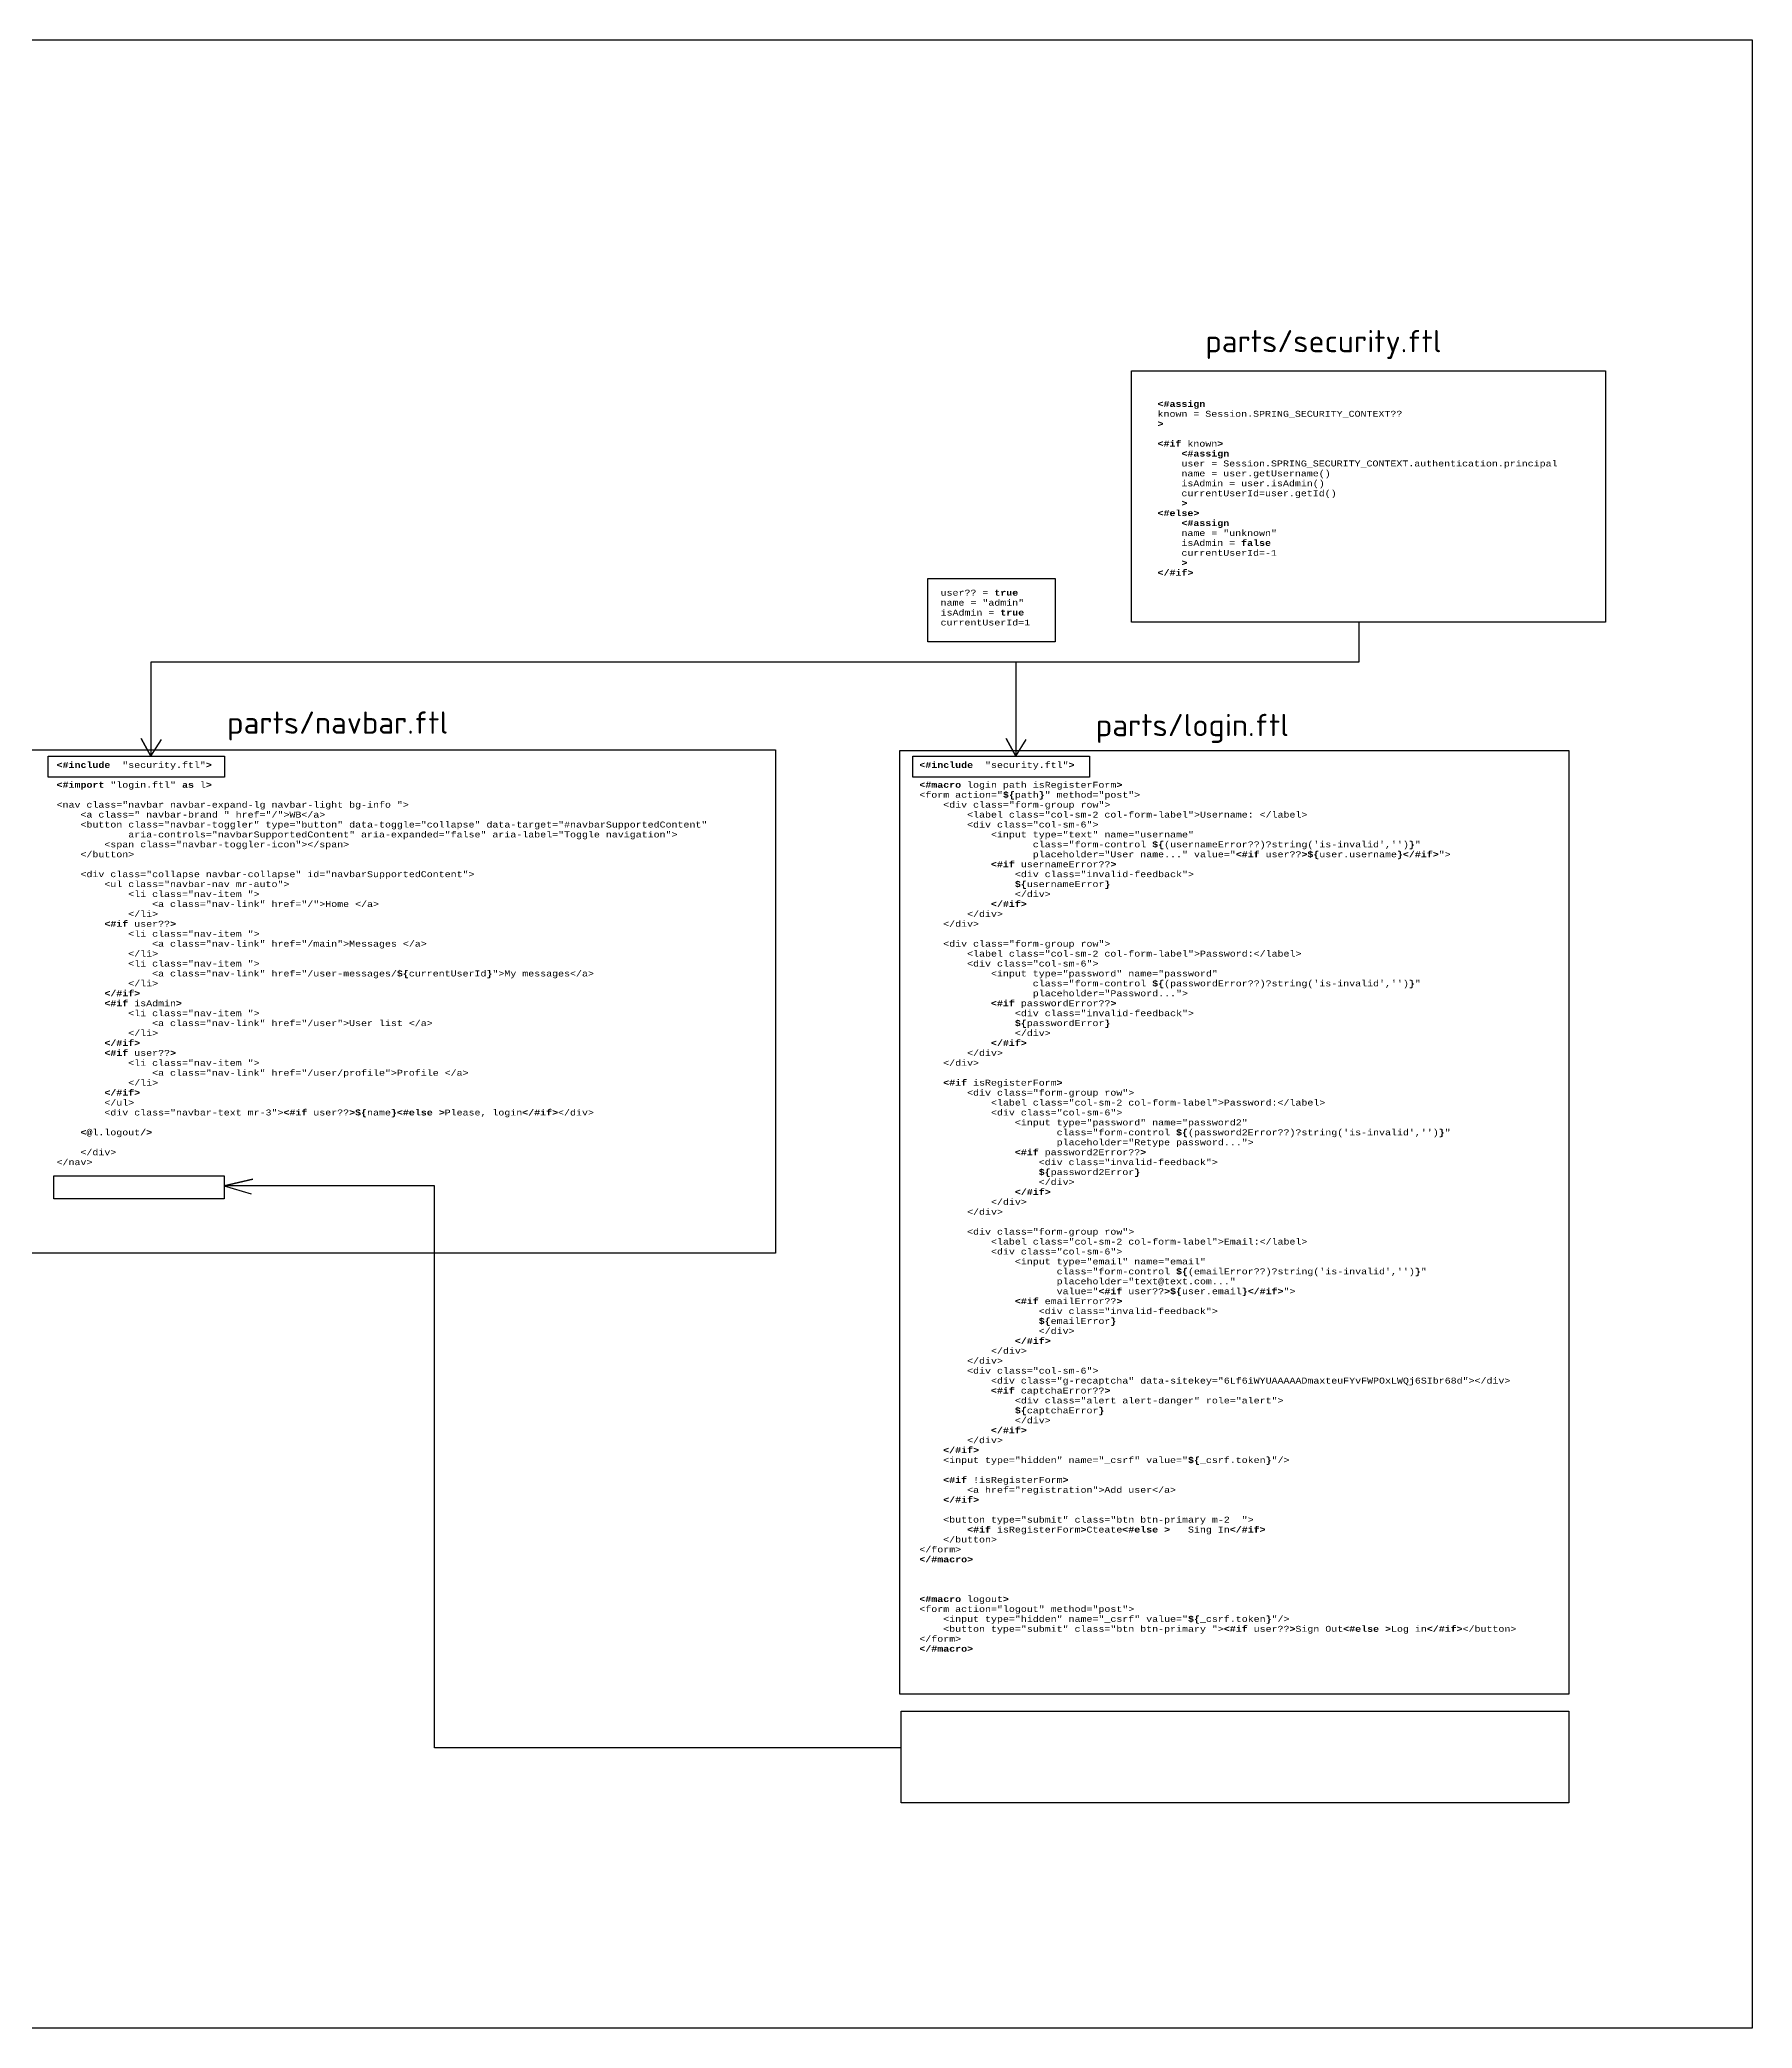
# Model space of a CAD drawing. Header units: millimetres. Extents: x 5219 to 8037, y 1620 to 3590.
# Drawn here: x 7498 to 8037, y 2942 to 3568 of the extents above; entities that cross this region are included whole.
import ezdxf

# ---------------------------------------------------------------- set-up
doc = ezdxf.new("R2010")
doc.units = ezdxf.units.MM
doc.styles.get("Standard").update_dxf_attribs({"font": 'arial.ttf'})

msp = doc.modelspace()

# ---------------------------------------------------------------- linework, layer by layer
at = {"color": 4, "lineweight": 30}
msp.add_lwpolyline([(7008.34, 3567.71), (8036.94, 3567.71), (8036.94, 2941.8), (7008.34, 2941.8)], close=True, dxfattribs=at)
at = {"color": 2, "lineweight": 30}
for points in [[(7841.57, 3463.54), (7990.72, 3463.54), (7990.72, 3384.37), (7841.57, 3384.37)], [(7777.44, 3398.18), (7817.52, 3398.18), (7817.52, 3378.15), (7777.44, 3378.15)], [(7500.58, 3342.17), (7556.13, 3342.17), (7556.13, 3335.59), (7500.58, 3335.59)], [(7772.79, 3342.17), (7828.34, 3342.17), (7828.34, 3335.59), (7772.79, 3335.59)]]:
    msp.add_lwpolyline(points, close=True, dxfattribs=at)
for points in [[(7913.09, 3384.37), (7913.09, 3371.84), (7532.93, 3371.84)], [(7532.93, 3371.84), (7532.93, 3342.17), (7529.91, 3347.72), (7532.93, 3342.17), (7536.26, 3347.45)], [(7805.13, 3371.84), (7805.13, 3342.17), (7802.12, 3347.72), (7805.13, 3342.17), (7808.46, 3347.45)]]:
    msp.add_lwpolyline(points, dxfattribs=at)
at = {"color": 1, "lineweight": 30}
msp.add_lwpolyline([(7495.34, 3344.23), (7729.53, 3344.23), (7729.53, 3185.78), (7495.34, 3185.78)], close=True, dxfattribs=at)
at = {"color": 6, "lineweight": 30}
for points in [[(7768.68, 3344.01), (7979.23, 3344.01), (7979.23, 3046.97), (7768.68, 3046.97)], [(7502.42, 3210.08), (7555.96, 3210.08), (7555.96, 3202.9), (7502.42, 3202.9)], [(7769.05, 3041.6), (7979.23, 3041.6), (7979.23, 3012.72), (7769.05, 3012.72)]]:
    msp.add_lwpolyline(points, close=True, dxfattribs=at)
msp.add_lwpolyline([(7769.05, 3030.1), (7622.17, 3030.1), (7622.17, 3206.94), (7622.17, 3206.94), (7622.17, 3206.94), (7555.96, 3206.94), (7565.07, 3209.03), (7555.96, 3206.94), (7564.53, 3204.45)], dxfattribs=at)

# ---------------------------------------------------------------- texts
at = {"attachment_point": 1}
for s, width, insert, char_height in [('{\\fISOCPEUR|b0|i0|c0|p34;parts/security.ftl}', 101.5882, (7864.8, 3476.35), 7), ('{\\fCourier New|b1|i0|c204|p49;\\H0.75x;\\C23;\\c3307724;<#assign^J\\fCourier New|b0|i0|c204|p49;\\C9;\\c13023145;known = Session.SPRING_SECURITY_CONTEXT\\C153;\\c12293992;??^J\\fCourier New|b1|i0|c204|p49;\\C23;\\c3307724;>^J^J<#if \\fCourier New|b0|i0|c204|p49;\\C9;\\c13023145;known\\fCourier New|b1|i0|c204|p49;\\C23;\\c3307724;>^J    <#assign^J    \\fCourier New|b0|i0|c204|p49;\\C9;\\c13023145;user = Session.SPRING_SECURITY_CONTEXT.authentication.principal^J    name = user.getUsername()^J    isAdmin = user.isAdmin()^J    currentUserId=user.getId()^J    \\fCourier New|b1|i0|c204|p49;\\C23;\\c3307724;>^J<#else>^J    <#assign^J    \\fCourier New|b0|i0|c204|p49;\\C9;\\c13023145;name = \\C75;\\c5867370;"unknown"^J    \\C9;\\c13023145;isAdmin = \\fCourier New|b1|i0|c204|p49;\\C23;\\c3307724;false^J    \\fCourier New|b0|i0|c204|p49;\\C9;\\c13023145;currentUserId=-\\C153;\\c12293992;1^J    \\fCourier New|b1|i0|c204|p49;\\C23;\\c3307724;>^J</#if>}', 143.1692, (7849.78, 3454.03), 2.5), ('{\\fCourier New|b1|i0|c204|p49;\\H0.75x;\\C23;\\c3307724;    \\fCourier New|b0|i0|c204|p49;\\C9;\\c13023145;user\\fCourier New|b0|i0|c0|p49;??\\fCourier New|b0|i0|c204|p49; = \\fCourier New|b1|i0|c0|p49;\\C23;\\c3307724;true\\fCourier New|b0|i0|c0|p49;\\C9;\\c13023145;\\P\\fCourier New|b1|i0|c204|p49;\\C23;\\c3307724;    \\fCourier New|b0|i0|c204|p49;\\C9;\\c13023145;name = \\C75;\\c5867370;"\\fCourier New|b0|i0|c0|p49;admin\\fCourier New|b0|i0|c204|p49;"^J    \\C9;\\c13023145;isAdmin = \\fCourier New|b1|i0|c0|p49;\\C23;\\c3307724;true\\fCourier New|b1|i0|c204|p49;^J    \\fCourier New|b0|i0|c204|p49;\\C9;\\c13023145;currentUserId=\\C153;\\c12293992;1}', 48.321, (7773.97, 3394.6), 2.5), ('{\\fISOCPEUR|b0|i0|c0|p34;parts/navbar.ftl}', 101.5882, (7556.91, 3356.27), 7), ('{\\fISOCPEUR|b0|i0|c0|p34;parts/login.ftl}', 101.5882, (7830.32, 3355.5), 7), ('{\\fCourier New|b1|i0|c204|p49;\\H0.75x;\\C23;\\c3307724;<#include  \\fCourier New|b0|i0|c204|p49;\\C75;\\c5867370;"security.ftl"\\fCourier New|b1|i0|c204|p49;\\C23;\\c3307724;>\\fCourier New|b1|i0|c0|p49;\\P\\fCourier New|b1|i0|c204|p49;^J<#import \\fCourier New|b0|i0|c204|p49;\\C75;\\c5867370;"login.ftl" \\fCourier New|b1|i0|c204|p49;\\C23;\\c3307724;as \\fCourier New|b0|i0|c204|p49;\\C9;\\c13023145;l\\fCourier New|b1|i0|c204|p49;\\C23;\\c3307724;>^J^J\\fCourier New|b0|i0|c204|p49;\\C43;\\c6995944;<nav \\C9;\\c12237498;class=\\C73;\\c6406821;"navbar navbar-expand-lg navbar-light bg-info "\\C43;\\c6995944;>^J    <a \\C9;\\c12237498;class=\\C73;\\c6406821;" navbar-brand " \\C9;\\c12237498;href=\\C73;\\c6406821;"/"\\C43;\\c6995944;>\\C9;\\c13023145;WB\\C43;\\c6995944;</a>^J    <button \\C9;\\c12237498;class=\\C73;\\c6406821;"navbar-toggler" \\C9;\\c12237498;type=\\C73;\\c6406821;"button" \\C9;\\c12237498;data-toggle=\\C73;\\c6406821;"collapse" \\C9;\\c12237498;data-target=\\C73;\\c6406821;"#navbarSupportedContent"^J            \\C9;\\c12237498;aria-controls=\\C73;\\c6406821;"navbarSupportedContent" \\C9;\\c12237498;aria-expanded=\\C73;\\c6406821;"false" \\C9;\\c12237498;aria-label=\\C73;\\c6406821;"Toggle navigation"\\C43;\\c6995944;>^J        <span \\C9;\\c12237498;class=\\C73;\\c6406821;"navbar-toggler-icon"\\C43;\\c6995944;></span>^J    </button>^J^J    <div \\C9;\\c12237498;class=\\C73;\\c6406821;"collapse navbar-collapse" \\C9;\\c12237498;id=\\C73;\\c6406821;"navbarSupportedContent"\\C43;\\c6995944;>^J        <ul \\C9;\\c12237498;class=\\C73;\\c6406821;"navbar-nav mr-auto"\\C43;\\c6995944;>^J            <li \\C9;\\c12237498;class=\\C73;\\c6406821;"nav-item "\\C43;\\c6995944;>^J                <a \\C9;\\c12237498;class=\\C73;\\c6406821;"nav-link" \\C9;\\c12237498;href=\\C73;\\c6406821;"/"\\C43;\\c6995944;>\\C9;\\c13023145;Home \\C43;\\c6995944;</a>^J            </li>^J        \\fCourier New|b1|i0|c204|p49;\\C23;\\c3307724;<#if \\fCourier New|b0|i0|c204|p49;\\C9;\\c13023145;user\\C153;\\c12293992;??\\fCourier New|b1|i0|c204|p49;\\C23;\\c3307724;>^J            \\fCourier New|b0|i0|c204|p49;\\C43;\\c6995944;<li \\C9;\\c12237498;class=\\C73;\\c6406821;"nav-item "\\C43;\\c6995944;>^J                <a \\C9;\\c12237498;class=\\C73;\\c6406821;"nav-link" \\C9;\\c12237498;href=\\C73;\\c6406821;"/main"\\C43;\\c6995944;>\\C9;\\c13023145;Messages \\C43;\\c6995944;</a>^J            </li>^J            <li \\C9;\\c12237498;class=\\C73;\\c6406821;"nav-item "\\C43;\\c6995944;>^J                <a \\C9;\\c12237498;class=\\C73;\\c6406821;"nav-link" \\C9;\\c12237498;href=\\C73;\\c6406821;"/user-messages/\\fCourier New|b1|i0|c204|p49;\\C23;\\c3307724;$\\{\\fCourier New|b0|i0|c204|p49;\\C9;\\c13023145;currentUserId\\fCourier New|b1|i0|c204|p49;\\C23;\\c3307724;\\}\\fCourier New|b0|i0|c204|p49;\\C73;\\c6406821;"\\C43;\\c6995944;>\\C9;\\c13023145;My messages\\C43;\\c6995944;</a>^J            </li>^J        \\fCourier New|b1|i0|c204|p49;\\C23;\\c3307724;</#if>^J        <#if \\fCourier New|b0|i0|c204|p49;\\C9;\\c13023145;isAdmin\\fCourier New|b1|i0|c204|p49;\\C23;\\c3307724;>^J            \\fCourier New|b0|i0|c204|p49;\\C43;\\c6995944;<li \\C9;\\c12237498;class=\\C73;\\c6406821;"nav-item "\\C43;\\c6995944;>^J                <a \\C9;\\c12237498;class=\\C73;\\c6406821;"nav-link" \\C9;\\c12237498;href=\\C73;\\c6406821;"/user"\\C43;\\c6995944;>\\C9;\\c13023145;User list \\C43;\\c6995944;</a>^J            </li>^J        \\fCourier New|b1|i0|c204|p49;\\C23;\\c3307724;</#if>^J        <#if \\fCourier New|b0|i0|c204|p49;\\C9;\\c13023145;user\\C153;\\c12293992;??\\fCourier New|b1|i0|c204|p49;\\C23;\\c3307724;>^J            \\fCourier New|b0|i0|c204|p49;\\C43;\\c6995944;<li \\C9;\\c12237498;class=\\C73;\\c6406821;"nav-item "\\C43;\\c6995944;>^J                <a \\C9;\\c12237498;class=\\C73;\\c6406821;"nav-link" \\C9;\\c12237498;href=\\C73;\\c6406821;"/user/profile"\\C43;\\c6995944;>\\C9;\\c13023145;Profile \\C43;\\c6995944;</a>^J            </li>^J        \\fCourier New|b1|i0|c204|p49;\\C23;\\c3307724;</#if>^J        \\fCourier New|b0|i0|c204|p49;\\C43;\\c6995944;</ul>^J        <div \\C9;\\c12237498;class=\\C73;\\c6406821;"navbar-text mr-3"\\C43;\\c6995944;>\\fCourier New|b1|i0|c204|p49;\\C23;\\c3307724;<#if \\fCourier New|b0|i0|c204|p49;\\C9;\\c13023145;user\\C153;\\c12293992;??\\fCourier New|b1|i0|c204|p49;\\C23;\\c3307724;>$\\{\\fCourier New|b0|i0|c204|p49;\\C9;\\c13023145;name\\fCourier New|b1|i0|c204|p49;\\C23;\\c3307724;\\}<#else >\\fCourier New|b0|i0|c204|p49;\\C9;\\c13023145;Please, login\\fCourier New|b1|i0|c204|p49;\\C23;\\c3307724;</#if>\\fCourier New|b0|i0|c204|p49;\\C43;\\c6995944;</div>\\fCourier New|b0|i0|c0|p49;\\P\\fCourier New|b0|i0|c204|p49;^J    \\fCourier New|b1|i0|c204|p49;\\C23;\\c3307724;<@\\fCourier New|b0|i0|c204|p49;\\C9;\\c13023145;l.logout\\fCourier New|b1|i0|c204|p49;\\C23;\\c3307724;/>\\fCourier New|b1|i0|c0|p49;\\P\\fCourier New|b1|i0|c204|p49;^J    \\fCourier New|b0|i0|c204|p49;\\C43;\\c6995944;</div>^J</nav>}', 268.3818, (7503.26, 3340.38), 2.5), ('{\\fCourier New|b1|i0|c204|p49;\\H0.75x;\\C23;\\c3307724;<#include  \\fCourier New|b0|i0|c204|p49;\\C75;\\c5867370;"security.ftl"\\fCourier New|b1|i0|c204|p49;\\C23;\\c3307724;>\\fCourier New|b1|i0|c0|p49;\\P\\P\\fCourier New|b1|i0|c204|p49;<#macro \\fCourier New|b0|i0|c204|p49;\\C9;\\c13023145;login path isRegisterForm\\fCourier New|b1|i0|c204|p49;\\C23;\\c3307724;>^J\\fCourier New|b0|i0|c204|p49;\\C43;\\c6995944;<form \\C9;\\c12237498;action=\\C73;\\c6406821;"\\fCourier New|b1|i0|c204|p49;\\C23;\\c3307724;$\\{\\fCourier New|b0|i0|c204|p49;\\C9;\\c13023145;path\\fCourier New|b1|i0|c204|p49;\\C23;\\c3307724;\\}\\fCourier New|b0|i0|c204|p49;\\C73;\\c6406821;" \\C9;\\c12237498;method=\\C73;\\c6406821;"post"\\C43;\\c6995944;>^J    <div \\C9;\\c12237498;class=\\C73;\\c6406821;"form-group row"\\C43;\\c6995944;>^J        <label \\C9;\\c12237498;class=\\C73;\\c6406821;"col-sm-2 col-form-label"\\C43;\\c6995944;>\\C9;\\c13023145;Username: \\C43;\\c6995944;</label>^J        <div \\C9;\\c12237498;class=\\C73;\\c6406821;"col-sm-6"\\C43;\\c6995944;>^J            <input \\C9;\\c12237498;type=\\C73;\\c6406821;"text" \\C9;\\c12237498;name=\\C73;\\c6406821;"username"^J                   \\C9;\\c12237498;class=\\C73;\\c6406821;"form-control \\fCourier New|b1|i0|c204|p49;\\C23;\\c3307724;$\\{\\fCourier New|b0|i0|c204|p49;\\C9;\\c13023145;(usernameError\\C153;\\c12293992;??\\C9;\\c13023145;)\\C153;\\c12293992;?\\C9;\\c13023145;string(\\C75;\\c5867370;\'is-invalid\'\\C23;\\c3307724;,\\C75;\\c5867370;\'\'\\C9;\\c13023145;)\\fCourier New|b1|i0|c204|p49;\\C23;\\c3307724;\\}\\fCourier New|b0|i0|c204|p49;\\C73;\\c6406821;"^J                   \\C9;\\c12237498;placeholder=\\C73;\\c6406821;"User name..." \\C9;\\c12237498;value=\\C73;\\c6406821;"\\fCourier New|b1|i0|c204|p49;\\C23;\\c3307724;<#if \\fCourier New|b0|i0|c204|p49;\\C9;\\c13023145;user\\C153;\\c12293992;??\\fCourier New|b1|i0|c204|p49;\\C23;\\c3307724;>$\\{\\fCourier New|b0|i0|c204|p49;\\C9;\\c13023145;user.username\\fCourier New|b1|i0|c204|p49;\\C23;\\c3307724;\\}</#if>\\fCourier New|b0|i0|c204|p49;\\C73;\\c6406821;"\\C43;\\c6995944;>^J            \\fCourier New|b1|i0|c204|p49;\\C23;\\c3307724;<#if \\fCourier New|b0|i0|c204|p49;\\C9;\\c13023145;usernameError\\C153;\\c12293992;??\\fCourier New|b1|i0|c204|p49;\\C23;\\c3307724;>^J                \\fCourier New|b0|i0|c204|p49;\\C43;\\c6995944;<div \\C9;\\c12237498;class=\\C73;\\c6406821;"invalid-feedback"\\C43;\\c6995944;>^J                \\fCourier New|b1|i0|c204|p49;\\C23;\\c3307724;$\\{\\fCourier New|b0|i0|c204|p49;\\C9;\\c13023145;usernameError\\fCourier New|b1|i0|c204|p49;\\C23;\\c3307724;\\}^J                \\fCourier New|b0|i0|c204|p49;\\C43;\\c6995944;</div>^J            \\fCourier New|b1|i0|c204|p49;\\C23;\\c3307724;</#if>^J        \\fCourier New|b0|i0|c204|p49;\\C43;\\c6995944;</div>^J    </div>^J^J    <div \\C9;\\c12237498;class=\\C73;\\c6406821;"form-group row"\\C43;\\c6995944;>^J        <label \\C9;\\c12237498;class=\\C73;\\c6406821;"col-sm-2 col-form-label"\\C43;\\c6995944;>\\C9;\\c13023145;Password:\\C43;\\c6995944;</label>^J        <div \\C9;\\c12237498;class=\\C73;\\c6406821;"col-sm-6"\\C43;\\c6995944;>^J            <input \\C9;\\c12237498;type=\\C73;\\c6406821;"password" \\C9;\\c12237498;name=\\C73;\\c6406821;"password"^J                   \\C9;\\c12237498;class=\\C73;\\c6406821;"form-control \\fCourier New|b1|i0|c204|p49;\\C23;\\c3307724;$\\{\\fCourier New|b0|i0|c204|p49;\\C9;\\c13023145;(passwordError\\C153;\\c12293992;??\\C9;\\c13023145;)\\C153;\\c12293992;?\\C9;\\c13023145;string(\\C75;\\c5867370;\'is-invalid\'\\C23;\\c3307724;,\\C75;\\c5867370;\'\'\\C9;\\c13023145;)\\fCourier New|b1|i0|c204|p49;\\C23;\\c3307724;\\}\\fCourier New|b0|i0|c204|p49;\\C73;\\c6406821;"^J                   \\C9;\\c12237498;placeholder=\\C73;\\c6406821;"Password..."\\C43;\\c6995944;>^J            \\fCourier New|b1|i0|c204|p49;\\C23;\\c3307724;<#if \\fCourier New|b0|i0|c204|p49;\\C9;\\c13023145;passwordError\\C153;\\c12293992;??\\fCourier New|b1|i0|c204|p49;\\C23;\\c3307724;>^J                \\fCourier New|b0|i0|c204|p49;\\C43;\\c6995944;<div \\C9;\\c12237498;class=\\C73;\\c6406821;"invalid-feedback"\\C43;\\c6995944;>^J                \\fCourier New|b1|i0|c204|p49;\\C23;\\c3307724;$\\{\\fCourier New|b0|i0|c204|p49;\\C9;\\c13023145;passwordError\\fCourier New|b1|i0|c204|p49;\\C23;\\c3307724;\\}^J                \\fCourier New|b0|i0|c204|p49;\\C43;\\c6995944;</div>^J            \\fCourier New|b1|i0|c204|p49;\\C23;\\c3307724;</#if>^J        \\fCourier New|b0|i0|c204|p49;\\C43;\\c6995944;</div>^J    </div>^J^J    \\fCourier New|b1|i0|c204|p49;\\C23;\\c3307724;<#if \\fCourier New|b0|i0|c204|p49;\\C9;\\c13023145;isRegisterForm\\fCourier New|b1|i0|c204|p49;\\C23;\\c3307724;>^J        \\fCourier New|b0|i0|c204|p49;\\C43;\\c6995944;<div \\C9;\\c12237498;class=\\C73;\\c6406821;"form-group row"\\C43;\\c6995944;>^J            <label \\C9;\\c12237498;class=\\C73;\\c6406821;"col-sm-2 col-form-label"\\C43;\\c6995944;>\\C9;\\c13023145;Password:\\C43;\\c6995944;</label>^J            <div \\C9;\\c12237498;class=\\C73;\\c6406821;"col-sm-6"\\C43;\\c6995944;>^J                <input \\C9;\\c12237498;type=\\C73;\\c6406821;"password" \\C9;\\c12237498;name=\\C73;\\c6406821;"password2"^J                       \\C9;\\c12237498;class=\\C73;\\c6406821;"form-control \\fCourier New|b1|i0|c204|p49;\\C23;\\c3307724;$\\{\\fCourier New|b0|i0|c204|p49;\\C9;\\c13023145;(password2Error\\C153;\\c12293992;??\\C9;\\c13023145;)\\C153;\\c12293992;?\\C9;\\c13023145;string(\\C75;\\c5867370;\'is-invalid\'\\C23;\\c3307724;,\\C75;\\c5867370;\'\'\\C9;\\c13023145;)\\fCourier New|b1|i0|c204|p49;\\C23;\\c3307724;\\}\\fCourier New|b0|i0|c204|p49;\\C73;\\c6406821;"^J                       \\C9;\\c12237498;placeholder=\\C73;\\c6406821;"Retype password..."\\C43;\\c6995944;>^J                \\fCourier New|b1|i0|c204|p49;\\C23;\\c3307724;<#if \\fCourier New|b0|i0|c204|p49;\\C9;\\c13023145;password2Error\\C153;\\c12293992;??\\fCourier New|b1|i0|c204|p49;\\C23;\\c3307724;>^J                    \\fCourier New|b0|i0|c204|p49;\\C43;\\c6995944;<div \\C9;\\c12237498;class=\\C73;\\c6406821;"invalid-feedback"\\C43;\\c6995944;>^J                    \\fCourier New|b1|i0|c204|p49;\\C23;\\c3307724;$\\{\\fCourier New|b0|i0|c204|p49;\\C9;\\c13023145;password2Error\\fCourier New|b1|i0|c204|p49;\\C23;\\c3307724;\\}^J                    \\fCourier New|b0|i0|c204|p49;\\C43;\\c6995944;</div>^J                \\fCourier New|b1|i0|c204|p49;\\C23;\\c3307724;</#if>^J            \\fCourier New|b0|i0|c204|p49;\\C43;\\c6995944;</div>^J        </div>^J^J        <div \\C9;\\c12237498;class=\\C73;\\c6406821;"form-group row"\\C43;\\c6995944;>^J            <label \\C9;\\c12237498;class=\\C73;\\c6406821;"col-sm-2 col-form-label"\\C43;\\c6995944;>\\C9;\\c13023145;Email:\\C43;\\c6995944;</label>^J            <div \\C9;\\c12237498;class=\\C73;\\c6406821;"col-sm-6"\\C43;\\c6995944;>^J                <input \\C9;\\c12237498;type=\\C73;\\c6406821;"email" \\C9;\\c12237498;name=\\C73;\\c6406821;"email"^J                       \\C9;\\c12237498;class=\\C73;\\c6406821;"form-control \\fCourier New|b1|i0|c204|p49;\\C23;\\c3307724;$\\{\\fCourier New|b0|i0|c204|p49;\\C9;\\c13023145;(emailError\\C153;\\c12293992;??\\C9;\\c13023145;)\\C153;\\c12293992;?\\C9;\\c13023145;string(\\C75;\\c5867370;\'is-invalid\'\\C23;\\c3307724;,\\C75;\\c5867370;\'\'\\C9;\\c13023145;)\\fCourier New|b1|i0|c204|p49;\\C23;\\c3307724;\\}\\fCourier New|b0|i0|c204|p49;\\C73;\\c6406821;"^J                       \\C9;\\c12237498;placeholder=\\C73;\\c6406821;"text@text.com..."^J                       \\C9;\\c12237498;value=\\C73;\\c6406821;"\\fCourier New|b1|i0|c204|p49;\\C23;\\c3307724;<#if \\fCourier New|b0|i0|c204|p49;\\C9;\\c13023145;user\\C153;\\c12293992;??\\fCourier New|b1|i0|c204|p49;\\C23;\\c3307724;>$\\{\\fCourier New|b0|i0|c204|p49;\\C9;\\c13023145;user.email\\fCourier New|b1|i0|c204|p49;\\C23;\\c3307724;\\}</#if>\\fCourier New|b0|i0|c204|p49;\\C73;\\c6406821;"\\C43;\\c6995944;>^J                \\fCourier New|b1|i0|c204|p49;\\C23;\\c3307724;<#if \\fCourier New|b0|i0|c204|p49;\\C9;\\c13023145;emailError\\C153;\\c12293992;??\\fCourier New|b1|i0|c204|p49;\\C23;\\c3307724;>^J                    \\fCourier New|b0|i0|c204|p49;\\C43;\\c6995944;<div \\C9;\\c12237498;class=\\C73;\\c6406821;"invalid-feedback"\\C43;\\c6995944;>^J                    \\fCourier New|b1|i0|c204|p49;\\C23;\\c3307724;$\\{\\fCourier New|b0|i0|c204|p49;\\C9;\\c13023145;emailError\\fCourier New|b1|i0|c204|p49;\\C23;\\c3307724;\\}^J                    \\fCourier New|b0|i0|c204|p49;\\C43;\\c6995944;</div>^J                \\fCourier New|b1|i0|c204|p49;\\C23;\\c3307724;</#if>^J            \\fCourier New|b0|i0|c204|p49;\\C43;\\c6995944;</div>^J        </div>^J        <div \\C9;\\c12237498;class=\\C73;\\c6406821;"col-sm-6"\\C43;\\c6995944;>^J            <div \\C9;\\c12237498;class=\\C73;\\c6406821;"g-recaptcha" \\C9;\\c12237498;data-sitekey=\\C73;\\c6406821;"6Lf6iWYUAAAAADmaxteuFYvFWPOxLWQj6SIbr68d"\\C43;\\c6995944;></div>^J            \\fCourier New|b1|i0|c204|p49;\\C23;\\c3307724;<#if \\fCourier New|b0|i0|c204|p49;\\C9;\\c13023145;captchaError\\C153;\\c12293992;??\\fCourier New|b1|i0|c204|p49;\\C23;\\c3307724;>^J                \\fCourier New|b0|i0|c204|p49;\\C43;\\c6995944;<div \\C9;\\c12237498;class=\\C73;\\c6406821;"alert alert-danger" \\C9;\\c12237498;role=\\C73;\\c6406821;"alert"\\C43;\\c6995944;>^J                \\fCourier New|b1|i0|c204|p49;\\C23;\\c3307724;$\\{\\fCourier New|b0|i0|c204|p49;\\C9;\\c13023145;captchaError\\fCourier New|b1|i0|c204|p49;\\C23;\\c3307724;\\}^J                \\fCourier New|b0|i0|c204|p49;\\C43;\\c6995944;</div>^J            \\fCourier New|b1|i0|c204|p49;\\C23;\\c3307724;</#if>^J        \\fCourier New|b0|i0|c204|p49;\\C43;\\c6995944;</div>^J    \\fCourier New|b1|i0|c204|p49;\\C23;\\c3307724;</#if>^J    \\fCourier New|b0|i0|c204|p49;\\C43;\\c6995944;<input \\C9;\\c12237498;type=\\C73;\\c6406821;"hidden" \\C9;\\c12237498;name=\\C73;\\c6406821;"_csrf" \\C9;\\c12237498;value=\\C73;\\c6406821;"\\fCourier New|b1|i0|c204|p49;\\C23;\\c3307724;$\\{\\fCourier New|b0|i0|c204|p49;\\C9;\\c13023145;_csrf.token\\fCourier New|b1|i0|c204|p49;\\C23;\\c3307724;\\}\\fCourier New|b0|i0|c204|p49;\\C73;\\c6406821;"\\C43;\\c6995944;/>^J^J    \\fCourier New|b1|i0|c204|p49;\\C23;\\c3307724;<#if \\fCourier New|b0|i0|c204|p49;\\C153;\\c12293992;!\\C9;\\c13023145;isRegisterForm\\fCourier New|b1|i0|c204|p49;\\C23;\\c3307724;>^J        \\fCourier New|b0|i0|c204|p49;\\C43;\\c6995944;<a \\C9;\\c12237498;href=\\C73;\\c6406821;"registration"\\C43;\\c6995944;>\\C9;\\c13023145;Add user\\C43;\\c6995944;</a>^J    \\fCourier New|b1|i0|c204|p49;\\C23;\\c3307724;</#if>^J^J    \\fCourier New|b0|i0|c204|p49;\\C43;\\c6995944;<button \\C9;\\c12237498;type=\\C73;\\c6406821;"submit" \\C9;\\c12237498;class=\\C73;\\c6406821;"btn btn-primary m-2  "\\C43;\\c6995944;>^J        \\fCourier New|b1|i0|c204|p49;\\C23;\\c3307724;<#if \\fCourier New|b0|i0|c204|p49;\\C9;\\c13023145;isRegisterForm\\fCourier New|b1|i0|c204|p49;\\C23;\\c3307724;>\\fCourier New|b0|i0|c204|p49;\\C9;\\c13023145;Cteate\\fCourier New|b1|i0|c204|p49;\\C23;\\c3307724;<#else >   \\fCourier New|b0|i0|c204|p49;\\C9;\\c13023145;Sing In\\fCourier New|b1|i0|c204|p49;\\C23;\\c3307724;</#if>^J    \\fCourier New|b0|i0|c204|p49;\\C43;\\c6995944;</button>^J</form>^J\\fCourier New|b1|i0|c204|p49;\\C23;\\c3307724;</#macro>\\fCourier New|b1|i0|c0|p49;\\P\\P\\fCourier New|b1|i0|c204|p49;^J^J<#macro \\fCourier New|b0|i0|c204|p49;\\C9;\\c13023145;logout\\fCourier New|b1|i0|c204|p49;\\C23;\\c3307724;>^J\\fCourier New|b0|i0|c204|p49;\\C43;\\c6995944;<form \\C9;\\c12237498;action=\\C73;\\c6406821;"logout" \\C9;\\c12237498;method=\\C73;\\c6406821;"post"\\C43;\\c6995944;>^J    <input \\C9;\\c12237498;type=\\C73;\\c6406821;"hidden" \\C9;\\c12237498;name=\\C73;\\c6406821;"_csrf" \\C9;\\c12237498;value=\\C73;\\c6406821;"\\fCourier New|b1|i0|c204|p49;\\C23;\\c3307724;$\\{\\fCourier New|b0|i0|c204|p49;\\C9;\\c13023145;_csrf.token\\fCourier New|b1|i0|c204|p49;\\C23;\\c3307724;\\}\\fCourier New|b0|i0|c204|p49;\\C73;\\c6406821;"\\C43;\\c6995944;/>^J    <button \\C9;\\c12237498;type=\\C73;\\c6406821;"submit" \\C9;\\c12237498;class=\\C73;\\c6406821;"btn btn-primary "\\C43;\\c6995944;>\\fCourier New|b1|i0|c204|p49;\\C23;\\c3307724;<#if \\fCourier New|b0|i0|c204|p49;\\C9;\\c13023145;user\\C153;\\c12293992;??\\fCourier New|b1|i0|c204|p49;\\C23;\\c3307724;>\\fCourier New|b0|i0|c204|p49;\\C9;\\c13023145;Sign Out\\fCourier New|b1|i0|c204|p49;\\C23;\\c3307724;<#else >\\fCourier New|b0|i0|c204|p49;\\C9;\\c13023145;Log in\\fCourier New|b1|i0|c204|p49;\\C23;\\c3307724;</#if>\\fCourier New|b0|i0|c204|p49;\\C43;\\c6995944;</button>^J</form>^J\\fCourier New|b1|i0|c204|p49;\\C23;\\c3307724;</#macro>}', 231.4685, (7774.8, 3340.38), 2.5)]:
    msp.add_mtext_dynamic_manual_height_columns(s, width=width, gutter_width=12.5, heights=[0], dxfattribs=dict(at, insert=insert, char_height=char_height))

doc.saveas('drawing.dxf')
